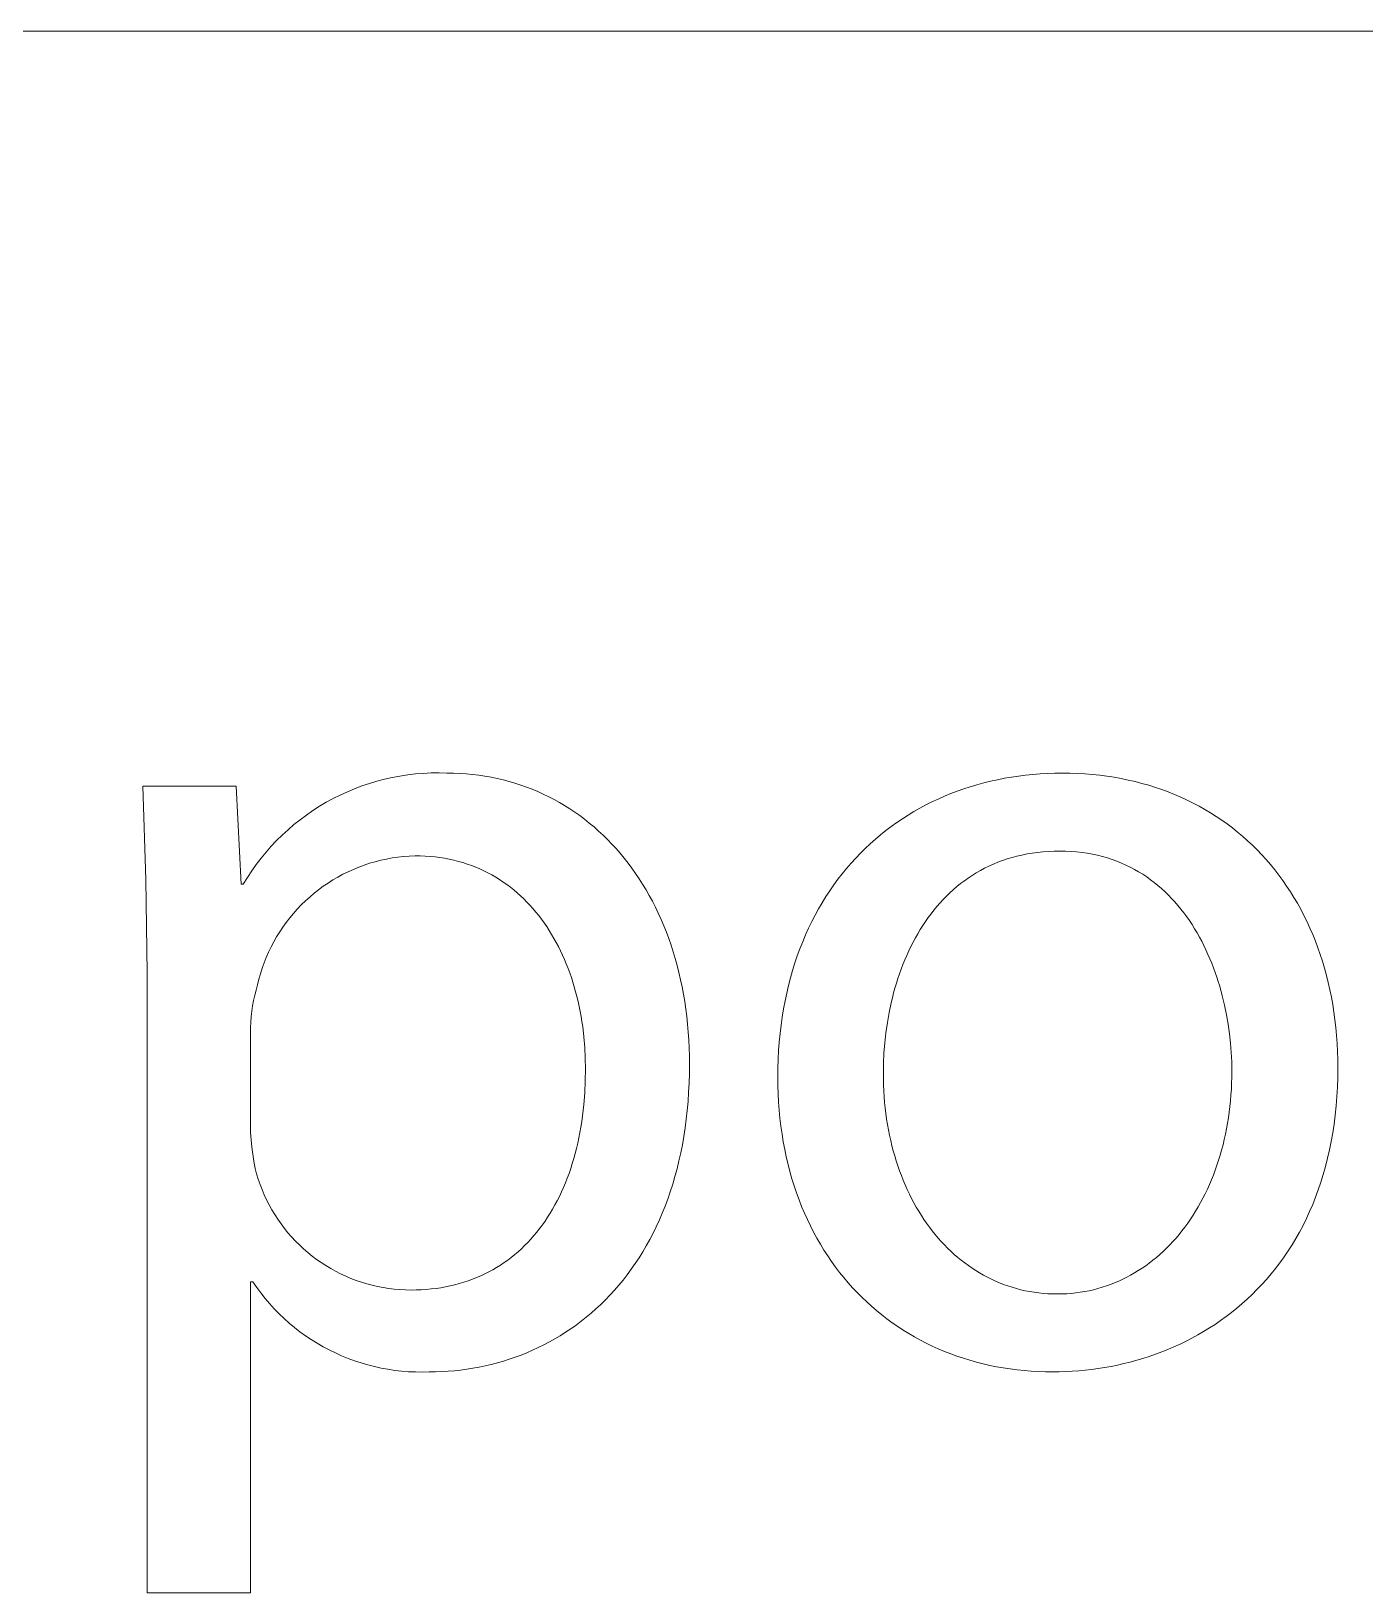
# Model space of a CAD drawing. Header units: millimetres. Extents: x -1480 to 5249, y -840 to 3860.
# Drawn here: x 4953.6 to 5029.5, y -177.1 to -88.2 of the extents above; entities that cross this region are included whole.
import ezdxf

# ---------------------------------------------------------------- set-up
doc = ezdxf.new("R2010")
doc.units = ezdxf.units.MM
doc.header["$MEASUREMENT"] = 0
doc.layers.add('Domyślny', color=7, linetype='Continuous', true_color=0x000000)

msp = doc.modelspace()

# ---------------------------------------------------------------- linework, layer by layer
at = {"layer": 'Domyślny', "color": 18, "lineweight": 15, "true_color": 0x000000}
for p, q in [((5242.516, -88.187), (2706.18, -88.187)), ((4974.171, -130.658), (4974.611, -130.575)), ((4974.611, -130.575), (4975.053, -130.508)), ((4975.053, -130.508), (4975.497, -130.456)), ((4975.497, -130.456), (4975.942, -130.42)), ((4975.942, -130.42), (4976.389, -130.4)), ((4976.389, -130.4), (4976.836, -130.395)), ((4976.836, -130.395), (4977.283, -130.405)), ((4977.283, -130.405), (4977.651, -130.41)), ((4977.651, -130.41), (4978.016, -130.424)), ((4978.016, -130.424), (4978.379, -130.449)), ((4978.379, -130.449), (4978.738, -130.482)), ((4978.738, -130.482), (4979.093, -130.525)), ((4979.093, -130.525), (4979.446, -130.578)), ((4979.446, -130.578), (4979.795, -130.639)), ((5009.401, -130.634), (5009.804, -130.574)), ((5009.804, -130.574), (5010.21, -130.523)), ((5010.21, -130.523), (5010.619, -130.482)), ((5010.619, -130.482), (5011.032, -130.449)), ((5011.032, -130.449), (5011.448, -130.426)), ((5011.448, -130.426), (5011.867, -130.412)), ((5011.867, -130.412), (5012.289, -130.407)), ((5012.289, -130.407), (5012.726, -130.412)), ((5012.726, -130.412), (5013.158, -130.427)), ((5013.158, -130.427), (5013.586, -130.452)), ((5013.586, -130.452), (5014.009, -130.486)), ((5014.009, -130.486), (5014.427, -130.53)), ((5014.427, -130.53), (5014.84, -130.583)), ((5014.84, -130.583), (5015.248, -130.646)), ((4960.161, -136.465), (4959.986, -131.144)), ((4959.986, -131.144), (4965.296, -131.144)), ((4965.296, -131.144), (4965.587, -136.723)), ((4971.213, -131.655), (4971.62, -131.469)), ((4971.62, -131.469), (4972.032, -131.297)), ((4972.032, -131.297), (4972.451, -131.139)), ((4972.451, -131.139), (4972.874, -130.996)), ((4972.874, -130.996), (4973.303, -130.869)), ((4973.303, -130.869), (4973.735, -130.756)), ((4973.735, -130.756), (4974.171, -130.658)), ((4979.795, -130.639), (4980.14, -130.71)), ((4980.14, -130.71), (4980.482, -130.79)), ((4980.482, -130.79), (4980.82, -130.879)), ((4980.82, -130.879), (4981.155, -130.977)), ((4981.155, -130.977), (4981.485, -131.084)), ((4981.485, -131.084), (4981.812, -131.2)), ((4981.812, -131.2), (4982.134, -131.325)), ((4982.134, -131.325), (4982.453, -131.458)), ((4982.453, -131.458), (4982.767, -131.6)), ((5005.952, -131.576), (5006.318, -131.436)), ((5006.318, -131.436), (5006.689, -131.304)), ((5006.689, -131.304), (5007.064, -131.182)), ((5007.064, -131.182), (5007.443, -131.069)), ((5007.443, -131.069), (5007.827, -130.964)), ((5007.827, -130.964), (5008.214, -130.868)), ((5008.214, -130.868), (5008.606, -130.781)), ((5008.606, -130.781), (5009.002, -130.703)), ((5009.002, -130.703), (5009.401, -130.634)), ((5015.248, -130.646), (5015.652, -130.718)), ((5015.652, -130.718), (5016.05, -130.8)), ((5016.05, -130.8), (5016.443, -130.891)), ((5016.443, -130.891), (5016.831, -130.991)), ((5016.831, -130.991), (5017.214, -131.1)), ((5017.214, -131.1), (5017.592, -131.217)), ((5017.592, -131.217), (5017.963, -131.344)), ((5017.963, -131.344), (5018.33, -131.48)), ((5018.33, -131.48), (5018.691, -131.624)), ((4969.66, -132.538), (4970.036, -132.297)), ((4970.036, -132.297), (4970.421, -132.069)), ((4970.421, -132.069), (4970.813, -131.855)), ((4970.813, -131.855), (4971.213, -131.655)), ((4982.767, -131.6), (4983.076, -131.75)), ((4983.076, -131.75), (4983.382, -131.908)), ((4983.382, -131.908), (4983.682, -132.075)), ((4983.682, -132.075), (4983.979, -132.251)), ((4983.979, -132.251), (4984.27, -132.434)), ((5003.859, -132.595), (5004.195, -132.404)), ((5004.195, -132.404), (5004.536, -132.221)), ((5004.536, -132.221), (5004.883, -132.047)), ((5004.883, -132.047), (5005.234, -131.881)), ((5005.234, -131.881), (5005.591, -131.724)), ((5005.591, -131.724), (5005.952, -131.576)), ((5018.691, -131.624), (5019.046, -131.777)), ((5019.046, -131.777), (5019.395, -131.938)), ((5019.395, -131.938), (5019.739, -132.108)), ((5019.739, -132.108), (5020.077, -132.286)), ((5020.077, -132.286), (5020.408, -132.473)), ((4968.583, -133.337), (4968.933, -133.058)), ((4968.933, -133.058), (4969.292, -132.792)), ((4969.292, -132.792), (4969.66, -132.538)), ((4984.27, -132.434), (4984.557, -132.626)), ((4984.557, -132.626), (4984.839, -132.825)), ((4984.839, -132.825), (4985.116, -133.033)), ((4985.116, -133.033), (4985.387, -133.248)), ((4985.387, -133.248), (4985.654, -133.471)), ((5002.569, -133.444), (5002.883, -133.22)), ((5002.883, -133.22), (5003.203, -133.003)), ((5003.203, -133.003), (5003.528, -132.795)), ((5003.528, -132.795), (5003.859, -132.595)), ((5020.408, -132.473), (5020.734, -132.667)), ((5020.734, -132.667), (5021.054, -132.87)), ((5021.054, -132.87), (5021.367, -133.081)), ((5021.367, -133.081), (5021.674, -133.3)), ((4967.596, -134.244), (4967.915, -133.93)), ((4967.915, -133.93), (4968.244, -133.628)), ((4968.244, -133.628), (4968.583, -133.337)), ((4985.654, -133.471), (4985.916, -133.702)), ((4985.916, -133.702), (4986.172, -133.941)), ((4986.172, -133.941), (4986.422, -134.187)), ((4986.422, -134.187), (4986.668, -134.441)), ((5001.374, -134.425), (5001.664, -134.168)), ((5001.664, -134.168), (5001.96, -133.918)), ((5001.96, -133.918), (5002.262, -133.677)), ((5002.262, -133.677), (5002.569, -133.444)), ((5021.674, -133.3), (5021.975, -133.527)), ((5021.975, -133.527), (5022.27, -133.761)), ((5022.27, -133.761), (5022.558, -134.003)), ((5022.558, -134.003), (5022.839, -134.253)), ((4966.71, -135.25), (4966.993, -134.904)), ((4966.993, -134.904), (4967.289, -134.569)), ((4967.289, -134.569), (4967.596, -134.244)), ((4986.668, -134.441), (4986.907, -134.702)), ((4986.907, -134.702), (4987.141, -134.97)), ((4987.141, -134.97), (4987.369, -135.246)), ((5000.545, -135.246), (5000.815, -134.964)), ((5000.815, -134.964), (5001.091, -134.69)), ((5001.091, -134.69), (5001.374, -134.425)), ((5010.001, -135.067), (5009.716, -135.134)), ((5010.292, -135.009), (5010.001, -135.067)), ((5010.588, -134.959), (5010.292, -135.009)), ((5010.89, -134.918), (5010.588, -134.959)), ((5011.198, -134.886), (5010.89, -134.918)), ((5011.511, -134.862), (5011.198, -134.886)), ((5011.83, -134.848), (5011.511, -134.862)), ((5012.155, -134.844), (5011.83, -134.848)), ((5012.48, -134.849), (5012.155, -134.844)), ((5012.8, -134.864), (5012.48, -134.849)), ((5013.113, -134.889), (5012.8, -134.864)), ((5013.42, -134.923), (5013.113, -134.889)), ((5013.721, -134.968), (5013.42, -134.923)), ((5014.017, -135.021), (5013.721, -134.968)), ((5014.306, -135.083), (5014.017, -135.021)), ((5022.839, -134.253), (5023.114, -134.511)), ((5023.114, -134.511), (5023.382, -134.776)), ((5023.382, -134.776), (5023.643, -135.048)), ((5023.643, -135.048), (5023.897, -135.328)), ((4966.179, -135.969), (4966.438, -135.605)), ((4966.438, -135.605), (4966.71, -135.25)), ((4971.962, -135.884), (4971.663, -136.02)), ((4972.266, -135.759), (4971.962, -135.884)), ((4972.573, -135.644), (4972.266, -135.759)), ((4972.885, -135.54), (4972.573, -135.644)), ((4973.2, -135.447), (4972.885, -135.54)), ((4973.518, -135.366), (4973.2, -135.447)), ((4973.839, -135.295), (4973.518, -135.366)), ((4974.162, -135.235), (4973.839, -135.295)), ((4974.486, -135.187), (4974.162, -135.235)), ((4974.813, -135.15), (4974.486, -135.187)), ((4975.14, -135.124), (4974.813, -135.15)), ((4975.468, -135.11), (4975.14, -135.124)), ((4975.759, -135.114), (4975.468, -135.11)), ((4976.046, -135.126), (4975.759, -135.114)), ((4976.329, -135.146), (4976.046, -135.126)), ((4976.607, -135.174), (4976.329, -135.146)), ((4976.882, -135.21), (4976.607, -135.174)), ((4977.152, -135.253), (4976.882, -135.21)), ((4977.418, -135.304), (4977.152, -135.253)), ((4977.68, -135.363), (4977.418, -135.304)), ((4977.937, -135.428), (4977.68, -135.363)), ((4978.191, -135.501), (4977.937, -135.428)), ((4978.44, -135.581), (4978.191, -135.501)), ((4978.685, -135.668), (4978.44, -135.581)), ((4978.925, -135.762), (4978.685, -135.668)), ((4979.161, -135.863), (4978.925, -135.762)), ((4979.393, -135.97), (4979.161, -135.863)), ((4987.369, -135.246), (4987.592, -135.529)), ((4987.592, -135.529), (4987.808, -135.818)), ((4987.808, -135.818), (4988.018, -136.115)), ((4999.776, -136.138), (5000.025, -135.832)), ((5000.025, -135.832), (5000.281, -135.535)), ((5000.281, -135.535), (5000.545, -135.246)), ((5007.637, -135.952), (5007.402, -136.087)), ((5007.878, -135.824), (5007.637, -135.952)), ((5008.124, -135.702), (5007.878, -135.824)), ((5008.375, -135.588), (5008.124, -135.702)), ((5008.632, -135.482), (5008.375, -135.588)), ((5008.895, -135.383), (5008.632, -135.482)), ((5009.163, -135.292), (5008.895, -135.383)), ((5009.437, -135.209), (5009.163, -135.292)), ((5009.716, -135.134), (5009.437, -135.209)), ((5014.589, -135.155), (5014.306, -135.083)), ((5014.866, -135.235), (5014.589, -135.155)), ((5015.137, -135.323), (5014.866, -135.235)), ((5015.403, -135.42), (5015.137, -135.323)), ((5015.662, -135.525), (5015.403, -135.42)), ((5015.916, -135.638), (5015.662, -135.525)), ((5016.164, -135.759), (5015.916, -135.638)), ((5016.406, -135.887), (5016.164, -135.759)), ((5016.643, -136.022), (5016.406, -135.887)), ((5023.897, -135.328), (5024.145, -135.614)), ((5024.145, -135.614), (5024.385, -135.908)), ((5024.385, -135.908), (5024.619, -136.209)), ((4960.232, -141.787), (4960.161, -136.465)), ((4965.587, -136.723), (4965.699, -136.723)), ((4965.699, -136.723), (4965.932, -136.342)), ((4965.932, -136.342), (4966.179, -135.969)), ((4970.248, -136.849), (4969.984, -137.044)), ((4970.519, -136.664), (4970.248, -136.849)), ((4970.797, -136.488), (4970.519, -136.664)), ((4971.08, -136.322), (4970.797, -136.488)), ((4971.369, -136.166), (4971.08, -136.322)), ((4971.663, -136.02), (4971.369, -136.166)), ((4979.621, -136.084), (4979.393, -135.97)), ((4979.844, -136.205), (4979.621, -136.084)), ((4980.063, -136.331), (4979.844, -136.205)), ((4980.278, -136.465), (4980.063, -136.331)), ((4980.488, -136.604), (4980.278, -136.465)), ((4980.694, -136.749), (4980.488, -136.604)), ((4980.895, -136.9), (4980.694, -136.749)), ((4988.018, -136.115), (4988.222, -136.419)), ((4988.222, -136.419), (4988.42, -136.73)), ((4988.42, -136.73), (4988.612, -137.048)), ((4999.07, -137.1), (4999.298, -136.771)), ((4999.298, -136.771), (4999.533, -136.451)), ((4999.533, -136.451), (4999.776, -136.138)), ((5006.515, -136.696), (5006.307, -136.864)), ((5006.729, -136.534), (5006.515, -136.696)), ((5006.948, -136.379), (5006.729, -136.534)), ((5007.172, -136.23), (5006.948, -136.379)), ((5007.402, -136.087), (5007.172, -136.23)), ((5016.874, -136.165), (5016.643, -136.022)), ((5017.099, -136.315), (5016.874, -136.165)), ((5017.319, -136.471), (5017.099, -136.315)), ((5017.533, -136.634), (5017.319, -136.471)), ((5017.742, -136.803), (5017.533, -136.634)), ((5017.945, -136.979), (5017.742, -136.803)), ((5024.619, -136.209), (5024.845, -136.517)), ((5024.845, -136.517), (5025.064, -136.832)), ((5025.064, -136.832), (5025.276, -137.154)), ((4969.233, -137.681), (4968.999, -137.911)), ((4969.476, -137.46), (4969.233, -137.681)), ((4969.726, -137.247), (4969.476, -137.46)), ((4969.984, -137.044), (4969.726, -137.247)), ((4981.092, -137.058), (4980.895, -136.9)), ((4981.285, -137.22), (4981.092, -137.058)), ((4981.473, -137.389), (4981.285, -137.22)), ((4981.656, -137.563), (4981.473, -137.389)), ((4981.835, -137.742), (4981.656, -137.563)), ((4982.01, -137.927), (4981.835, -137.742)), ((4988.612, -137.048), (4988.797, -137.372)), ((4988.797, -137.372), (4988.976, -137.703)), ((4988.976, -137.703), (4989.148, -138.04)), ((4998.637, -137.78), (4998.85, -137.436)), ((4998.85, -137.436), (4999.07, -137.1)), ((5005.527, -137.596), (5005.346, -137.793)), ((5005.714, -137.404), (5005.527, -137.596)), ((5005.907, -137.218), (5005.714, -137.404)), ((5006.104, -137.038), (5005.907, -137.218)), ((5006.307, -136.864), (5006.104, -137.038)), ((5018.142, -137.16), (5017.945, -136.979)), ((5018.334, -137.347), (5018.142, -137.16)), ((5018.521, -137.54), (5018.334, -137.347)), ((5018.703, -137.738), (5018.521, -137.54)), ((5018.879, -137.942), (5018.703, -137.738)), ((5025.276, -137.154), (5025.48, -137.482)), ((5025.48, -137.482), (5025.677, -137.817)), ((4968.553, -138.393), (4968.344, -138.646)), ((4968.772, -138.148), (4968.553, -138.393)), ((4968.999, -137.911), (4968.772, -138.148)), ((4982.18, -138.117), (4982.01, -137.927)), ((4982.346, -138.312), (4982.18, -138.117)), ((4982.507, -138.512), (4982.346, -138.312)), ((4982.663, -138.717), (4982.507, -138.512)), ((4989.148, -138.04), (4989.313, -138.384)), ((4989.313, -138.384), (4989.472, -138.734)), ((4998.046, -138.857), (4998.235, -138.491)), ((4998.235, -138.491), (4998.432, -138.132)), ((4998.432, -138.132), (4998.637, -137.78)), ((5004.831, -138.415), (5004.67, -138.632)), ((5004.998, -138.203), (5004.831, -138.415)), ((5005.169, -137.995), (5004.998, -138.203)), ((5005.346, -137.793), (5005.169, -137.995)), ((5019.049, -138.15), (5018.879, -137.942)), ((5019.215, -138.364), (5019.049, -138.15)), ((5019.375, -138.582), (5019.215, -138.364)), ((5019.53, -138.804), (5019.375, -138.582)), ((5025.677, -137.817), (5025.866, -138.159)), ((5025.866, -138.159), (5026.048, -138.507)), ((5026.048, -138.507), (5026.222, -138.861)), ((4967.769, -139.446), (4967.597, -139.725)), ((4967.951, -139.173), (4967.769, -139.446)), ((4968.143, -138.906), (4967.951, -139.173)), ((4968.344, -138.646), (4968.143, -138.906)), ((4982.815, -138.927), (4982.663, -138.717)), ((4982.962, -139.142), (4982.815, -138.927)), ((4983.105, -139.361), (4982.962, -139.142)), ((4983.243, -139.584), (4983.105, -139.361)), ((4989.472, -138.734), (4989.624, -139.091)), ((4989.624, -139.091), (4989.769, -139.454)), ((4989.769, -139.454), (4989.906, -139.823)), ((4997.691, -139.613), (4997.864, -139.232)), ((4997.864, -139.232), (4998.046, -138.857)), ((5004.218, -139.311), (5004.077, -139.546)), ((5004.364, -139.081), (5004.218, -139.311)), ((5004.514, -138.854), (5004.364, -139.081)), ((5004.67, -138.632), (5004.514, -138.854)), ((5019.68, -139.031), (5019.53, -138.804)), ((5019.825, -139.261), (5019.68, -139.031)), ((5019.964, -139.496), (5019.825, -139.261)), ((5020.099, -139.734), (5019.964, -139.496)), ((5026.222, -138.861), (5026.388, -139.222)), ((5026.388, -139.222), (5026.546, -139.589)), ((4967.281, -140.301), (4967.138, -140.597)), ((4967.434, -140.01), (4967.281, -140.301)), ((4967.597, -139.725), (4967.434, -140.01)), ((4983.376, -139.812), (4983.243, -139.584)), ((4983.505, -140.044), (4983.376, -139.812)), ((4983.629, -140.281), (4983.505, -140.044)), ((4983.748, -140.521), (4983.629, -140.281)), ((4989.906, -139.823), (4990.037, -140.198)), ((4990.037, -140.198), (4990.161, -140.579)), ((4997.222, -140.802), (4997.37, -140.398)), ((4997.37, -140.398), (4997.527, -140.002)), ((4997.527, -140.002), (4997.691, -139.613)), ((5003.686, -140.275), (5003.565, -140.526)), ((5003.811, -140.029), (5003.686, -140.275)), ((5003.942, -139.786), (5003.811, -140.029)), ((5004.077, -139.546), (5003.942, -139.786)), ((5020.229, -139.976), (5020.099, -139.734)), ((5020.353, -140.221), (5020.229, -139.976)), ((5020.473, -140.469), (5020.353, -140.221)), ((5026.546, -139.589), (5026.697, -139.962)), ((5026.697, -139.962), (5026.839, -140.342)), ((5026.839, -140.342), (5026.974, -140.727)), ((4966.884, -141.202), (4966.773, -141.511)), ((4967.006, -140.897), (4966.884, -141.202)), ((4967.138, -140.597), (4967.006, -140.897)), ((4983.863, -140.766), (4983.748, -140.521)), ((4983.973, -141.014), (4983.863, -140.766)), ((4984.078, -141.266), (4983.973, -141.014)), ((4984.179, -141.521), (4984.078, -141.266)), ((4990.161, -140.579), (4990.277, -140.966)), ((4990.277, -140.966), (4990.385, -141.359)), ((4996.953, -141.631), (4997.083, -141.213)), ((4997.083, -141.213), (4997.222, -140.802)), ((5003.234, -141.297), (5003.133, -141.56)), ((5003.339, -141.037), (5003.234, -141.297)), ((5003.45, -140.78), (5003.339, -141.037)), ((5003.565, -140.526), (5003.45, -140.78)), ((5020.587, -140.72), (5020.473, -140.469)), ((5020.697, -140.973), (5020.587, -140.72)), ((5020.802, -141.229), (5020.697, -140.973)), ((5020.902, -141.488), (5020.802, -141.229)), ((5026.974, -140.727), (5027.1, -141.118)), ((5027.1, -141.118), (5027.218, -141.515)), ((4960.232, -177.053), (4960.232, -141.787)), ((4966.584, -142.14), (4966.506, -142.459)), ((4966.673, -141.824), (4966.584, -142.14)), ((4966.773, -141.511), (4966.673, -141.824)), ((4984.274, -141.78), (4984.179, -141.521)), ((4984.365, -142.043), (4984.274, -141.78)), ((4984.451, -142.308), (4984.365, -142.043)), ((4990.385, -141.359), (4990.487, -141.757)), ((4990.487, -141.757), (4990.58, -142.162)), ((4990.58, -142.162), (4990.666, -142.571)), ((4996.719, -142.489), (4996.831, -142.056)), ((4996.831, -142.056), (4996.953, -141.631)), ((5002.946, -142.095), (5002.86, -142.366)), ((5003.037, -141.826), (5002.946, -142.095)), ((5003.133, -141.56), (5003.037, -141.826)), ((5020.997, -141.749), (5020.902, -141.488)), ((5021.087, -142.011), (5020.997, -141.749)), ((5021.173, -142.275), (5021.087, -142.011)), ((5027.218, -141.515), (5027.328, -141.918)), ((5027.328, -141.918), (5027.43, -142.326)), ((4966.347, -143.053), (4966.282, -143.354)), ((4966.422, -142.755), (4966.347, -143.053)), ((4966.506, -142.459), (4966.422, -142.755)), ((4984.533, -142.577), (4984.451, -142.308)), ((4984.609, -142.85), (4984.533, -142.577)), ((4984.681, -143.125), (4984.609, -142.85)), ((4990.666, -142.571), (4990.745, -142.987)), ((4990.745, -142.987), (4990.815, -143.408)), ((4996.522, -143.375), (4996.616, -142.928)), ((4996.616, -142.928), (4996.719, -142.489)), ((5002.702, -142.916), (5002.631, -143.194)), ((5002.779, -142.64), (5002.702, -142.916)), ((5002.86, -142.366), (5002.779, -142.64)), ((5021.254, -142.541), (5021.173, -142.275)), ((5021.402, -143.076), (5021.254, -142.541)), ((5027.43, -142.326), (5027.523, -142.74)), ((5027.523, -142.74), (5027.607, -143.159)), ((4966.181, -143.96), (4966.145, -144.266)), ((4966.227, -143.656), (4966.181, -143.96)), ((4966.282, -143.354), (4966.227, -143.656)), ((4984.748, -143.403), (4984.681, -143.125)), ((4984.81, -143.683), (4984.748, -143.403)), ((4984.867, -143.967), (4984.81, -143.683)), ((4990.815, -143.408), (4990.877, -143.834)), ((4990.877, -143.834), (4990.932, -144.266)), ((4996.362, -144.289), (4996.437, -143.828)), ((4996.437, -143.828), (4996.522, -143.375)), ((5002.564, -143.473), (5002.444, -144.038)), ((5002.631, -143.194), (5002.564, -143.473)), ((5021.532, -143.616), (5021.402, -143.076)), ((5021.643, -144.157), (5021.532, -143.616)), ((5027.607, -143.159), (5027.683, -143.584)), ((5027.683, -143.584), (5027.75, -144.014)), ((4966.119, -144.572), (4966.103, -144.879)), ((4966.145, -144.266), (4966.119, -144.572)), ((4984.919, -144.253), (4984.867, -143.967)), ((4984.967, -144.541), (4984.919, -144.253)), ((4985.009, -144.832), (4984.967, -144.541)), ((4985.079, -145.421), (4985.009, -144.832)), ((4990.932, -144.266), (4990.978, -144.703)), ((4990.978, -144.703), (4991.016, -145.145)), ((4996.241, -145.231), (4996.296, -144.756)), ((4996.296, -144.756), (4996.362, -144.289)), ((5002.344, -144.608), (5002.262, -145.183)), ((5002.444, -144.038), (5002.344, -144.608)), ((5021.737, -144.7), (5021.643, -144.157)), ((5021.813, -145.241), (5021.737, -144.7)), ((5027.75, -144.014), (5027.809, -144.449)), ((5027.809, -144.449), (5027.859, -144.89)), ((4966.103, -144.879), (4966.103, -150.458)), ((4985.129, -146.017), (4985.079, -145.421)), ((4991.016, -145.145), (4991.046, -145.592)), ((4991.046, -145.592), (4991.067, -146.044)), ((4996.159, -146.2), (4996.195, -145.712)), ((4996.195, -145.712), (4996.241, -145.231)), ((5002.262, -145.183), (5002.198, -145.761)), ((5021.871, -145.78), (5021.813, -145.241)), ((5027.859, -144.89), (5027.9, -145.335)), ((5027.9, -145.335), (5027.932, -145.786)), ((4985.159, -146.621), (4985.129, -146.017)), ((4985.17, -147.232), (4985.159, -146.621)), ((4991.067, -146.044), (4991.08, -146.501)), ((4991.08, -146.501), (4991.085, -146.963)), ((4996.133, -146.695), (4996.159, -146.2)), ((5002.153, -146.341), (5002.126, -146.922)), ((5002.198, -145.761), (5002.153, -146.341)), ((5021.913, -146.316), (5021.871, -145.78)), ((5021.938, -146.845), (5021.913, -146.316)), ((5027.932, -145.786), (5027.954, -146.241)), ((5027.954, -146.241), (5027.968, -146.702)), ((4985.159, -147.924), (4985.17, -147.232)), ((4991.079, -147.508), (4991.064, -148.044)), ((4991.085, -146.963), (4991.079, -147.508)), ((4996.112, -147.704), (4996.118, -147.196)), ((4996.118, -147.196), (4996.133, -146.695)), ((5002.126, -146.922), (5002.117, -147.503)), ((5002.117, -147.503), (5002.12, -147.836)), ((5021.946, -147.368), (5021.938, -146.845)), ((5021.943, -147.71), (5021.946, -147.368)), ((5027.973, -147.167), (5027.967, -147.727)), ((5027.968, -146.702), (5027.973, -147.167)), ((4985.127, -148.602), (4985.159, -147.924)), ((4991.064, -148.044), (4991.038, -148.572)), ((4996.117, -148.186), (4996.112, -147.704)), ((4996.132, -148.661), (4996.117, -148.186)), ((5002.12, -147.836), (5002.129, -148.167)), ((5002.129, -148.167), (5002.144, -148.496)), ((5021.897, -148.718), (5021.918, -148.385)), ((5021.918, -148.385), (5021.933, -148.049)), ((5021.933, -148.049), (5021.943, -147.71)), ((5027.949, -148.277), (5027.919, -148.817)), ((5027.967, -147.727), (5027.949, -148.277)), ((4985, -149.915), (4985.074, -149.266)), ((4985.074, -149.266), (4985.127, -148.602)), ((4991.003, -149.09), (4990.957, -149.601)), ((4991.038, -148.572), (4991.003, -149.09)), ((4996.157, -149.131), (4996.132, -148.661)), ((4996.191, -149.595), (4996.157, -149.131)), ((5002.144, -148.496), (5002.165, -148.821)), ((5002.165, -148.821), (5002.191, -149.144)), ((5002.191, -149.144), (5002.224, -149.464)), ((5021.836, -149.374), (5021.869, -149.048)), ((5021.869, -149.048), (5021.897, -148.718)), ((5027.919, -148.817), (5027.877, -149.347)), ((4984.956, -150.233), (4985, -149.915)), ((4990.902, -150.102), (4990.837, -150.595)), ((4990.957, -149.601), (4990.902, -150.102)), ((4996.235, -150.053), (4996.191, -149.595)), ((4996.289, -150.505), (4996.235, -150.053)), ((5002.224, -149.464), (5002.262, -149.78)), ((5002.262, -149.78), (5002.305, -150.094)), ((5002.305, -150.094), (5002.355, -150.404)), ((5021.701, -150.333), (5021.752, -150.017)), ((5021.752, -150.017), (5021.797, -149.697)), ((5021.797, -149.697), (5021.836, -149.374)), ((5027.824, -149.868), (5027.76, -150.379)), ((5027.877, -149.347), (5027.824, -149.868)), ((4966.103, -150.458), (4966.117, -150.868)), ((4966.117, -150.868), (4966.143, -151.277)), ((4984.791, -151.164), (4984.851, -150.858)), ((4984.851, -150.858), (4984.906, -150.547)), ((4984.906, -150.547), (4984.956, -150.233)), ((4990.837, -150.595), (4990.763, -151.08)), ((4996.351, -150.951), (4996.289, -150.505)), ((4996.423, -151.391), (4996.351, -150.951)), ((5002.355, -150.404), (5002.41, -150.711)), ((5002.41, -150.711), (5002.47, -151.015)), ((5002.47, -151.015), (5002.536, -151.315)), ((5021.516, -151.259), (5021.583, -150.954)), ((5021.583, -150.954), (5021.645, -150.645)), ((5021.645, -150.645), (5021.701, -150.333)), ((5027.685, -150.88), (5027.598, -151.372)), ((5027.76, -150.379), (5027.685, -150.88)), ((4966.143, -151.277), (4966.182, -151.685)), ((4966.182, -151.685), (4966.233, -152.092)), ((4984.581, -152.057), (4984.656, -151.764)), ((4984.656, -151.764), (4984.726, -151.466)), ((4984.726, -151.466), (4984.791, -151.164)), ((4990.68, -151.556), (4990.588, -152.023)), ((4990.763, -151.08), (4990.68, -151.556)), ((4996.504, -151.825), (4996.423, -151.391)), ((4996.594, -152.252), (4996.504, -151.825)), ((5002.536, -151.315), (5002.607, -151.611)), ((5002.607, -151.611), (5002.683, -151.904)), ((5002.683, -151.904), (5002.765, -152.193)), ((5021.281, -152.151), (5021.364, -151.858)), ((5021.364, -151.858), (5021.443, -151.56)), ((5021.443, -151.56), (5021.516, -151.259)), ((5027.502, -151.853), (5027.395, -152.325)), ((5027.598, -151.372), (5027.502, -151.853)), ((4966.233, -152.092), (4966.296, -152.497)), ((4966.296, -152.497), (4966.371, -152.9)), ((4984.326, -152.911), (4984.416, -152.631)), ((4984.416, -152.631), (4984.501, -152.347)), ((4984.501, -152.347), (4984.581, -152.057)), ((4990.486, -152.481), (4990.376, -152.931)), ((4990.588, -152.023), (4990.486, -152.481)), ((4996.693, -152.673), (4996.594, -152.252)), ((4996.801, -153.088), (4996.693, -152.673)), ((5002.765, -152.193), (5002.851, -152.478)), ((5002.851, -152.478), (5002.943, -152.76)), ((5002.943, -152.76), (5003.04, -153.037)), ((5020.999, -153.007), (5021.098, -152.726)), ((5021.098, -152.726), (5021.192, -152.441)), ((5021.192, -152.441), (5021.281, -152.151)), ((5027.277, -152.788), (5027.15, -153.241)), ((5027.395, -152.325), (5027.277, -152.788)), ((4966.371, -152.9), (4966.454, -153.208)), ((4966.454, -153.208), (4966.548, -153.513)), ((4966.548, -153.513), (4966.652, -153.815)), ((4983.917, -153.986), (4984.026, -153.724)), ((4984.026, -153.724), (4984.131, -153.458)), ((4984.131, -153.458), (4984.231, -153.187)), ((4984.231, -153.187), (4984.326, -152.911)), ((4990.258, -153.372), (4990.13, -153.805)), ((4990.376, -152.931), (4990.258, -153.372)), ((4996.917, -153.497), (4996.801, -153.088)), ((4997.042, -153.899), (4996.917, -153.497)), ((5003.04, -153.037), (5003.143, -153.311)), ((5003.143, -153.311), (5003.25, -153.58)), ((5003.25, -153.58), (5003.362, -153.845)), ((5020.671, -153.824), (5020.785, -153.556)), ((5020.785, -153.556), (5020.895, -153.284)), ((5020.895, -153.284), (5020.999, -153.007)), ((5027.013, -153.684), (5026.866, -154.118)), ((5027.15, -153.241), (5027.013, -153.684)), ((4966.652, -153.815), (4966.767, -154.112)), ((4966.767, -154.112), (4966.892, -154.406)), ((4966.892, -154.406), (4967.027, -154.695)), ((4983.559, -154.741), (4983.683, -154.494)), ((4983.683, -154.494), (4983.802, -154.243)), ((4983.802, -154.243), (4983.917, -153.986)), ((4989.995, -154.229), (4989.851, -154.644)), ((4990.13, -153.805), (4989.995, -154.229)), ((4997.176, -154.295), (4997.042, -153.899)), ((4997.318, -154.684), (4997.176, -154.295)), ((5003.362, -153.845), (5003.478, -154.105)), ((5003.478, -154.105), (5003.6, -154.362)), ((5003.6, -154.362), (5003.726, -154.613)), ((5003.726, -154.613), (5003.857, -154.861)), ((5020.167, -154.85), (5020.3, -154.6)), ((5020.3, -154.6), (5020.428, -154.346)), ((5020.428, -154.346), (5020.552, -154.087)), ((5020.552, -154.087), (5020.671, -153.824)), ((5026.71, -154.543), (5026.544, -154.958)), ((5026.866, -154.118), (5026.71, -154.543)), ((4967.027, -154.695), (4967.172, -154.979)), ((4967.172, -154.979), (4967.327, -155.258)), ((4967.327, -155.258), (4967.491, -155.531)), ((4983.016, -155.678), (4983.159, -155.452)), ((4983.159, -155.452), (4983.297, -155.22)), ((4983.297, -155.22), (4983.43, -154.983)), ((4983.43, -154.983), (4983.559, -154.741)), ((4989.54, -155.449), (4989.373, -155.838)), ((4989.7, -155.051), (4989.54, -155.449)), ((4989.851, -154.644), (4989.7, -155.051)), ((4997.468, -155.066), (4997.318, -154.684)), ((4997.626, -155.442), (4997.468, -155.066)), ((4997.792, -155.811), (4997.626, -155.442)), ((5003.857, -154.861), (5003.993, -155.103)), ((5003.993, -155.103), (5004.133, -155.341)), ((5004.133, -155.341), (5004.278, -155.574)), ((5019.74, -155.569), (5019.886, -155.334)), ((5019.886, -155.334), (5020.029, -155.094)), ((5020.029, -155.094), (5020.167, -154.85)), ((5026.37, -155.364), (5026.187, -155.76)), ((5026.544, -154.958), (5026.37, -155.364)), ((4967.491, -155.531), (4967.665, -155.798)), ((4967.665, -155.798), (4967.848, -156.059)), ((4967.848, -156.059), (4968.041, -156.314)), ((4968.041, -156.314), (4968.242, -156.562)), ((4982.398, -156.53), (4982.559, -156.325)), ((4982.559, -156.325), (4982.716, -156.115)), ((4982.716, -156.115), (4982.868, -155.899)), ((4982.868, -155.899), (4983.016, -155.678)), ((4989.198, -156.219), (4989.015, -156.591)), ((4989.373, -155.838), (4989.198, -156.219)), ((4997.966, -156.173), (4997.792, -155.811)), ((4998.148, -156.529), (4997.966, -156.173)), ((5004.278, -155.574), (5004.427, -155.802)), ((5004.427, -155.802), (5004.581, -156.025)), ((5004.581, -156.025), (5004.739, -156.243)), ((5004.739, -156.243), (5004.901, -156.456)), ((5019.109, -156.456), (5019.273, -156.242)), ((5019.273, -156.242), (5019.433, -156.023)), ((5019.433, -156.023), (5019.588, -155.798)), ((5019.588, -155.798), (5019.74, -155.569)), ((5025.995, -156.147), (5025.795, -156.525)), ((5026.187, -155.76), (5025.995, -156.147)), ((4968.242, -156.562), (4968.451, -156.802)), ((4968.451, -156.802), (4968.669, -157.035)), ((4968.669, -157.035), (4968.894, -157.261)), ((4968.894, -157.261), (4969.128, -157.478)), ((4981.707, -157.294), (4981.886, -157.112)), ((4981.886, -157.112), (4982.061, -156.923)), ((4982.061, -156.923), (4982.232, -156.73)), ((4982.232, -156.73), (4982.398, -156.53)), ((4988.826, -156.955), (4988.629, -157.31)), ((4989.015, -156.591), (4988.826, -156.955)), ((4998.337, -156.877), (4998.148, -156.529)), ((4998.534, -157.219), (4998.337, -156.877)), ((4998.739, -157.553), (4998.534, -157.219)), ((5004.901, -156.456), (5005.067, -156.664)), ((5005.067, -156.664), (5005.238, -156.866)), ((5005.238, -156.866), (5005.413, -157.063)), ((5005.413, -157.063), (5005.592, -157.255)), ((5005.592, -157.255), (5005.774, -157.441)), ((5018.227, -157.444), (5018.411, -157.258)), ((5018.411, -157.258), (5018.592, -157.066)), ((5018.592, -157.066), (5018.768, -156.868)), ((5018.768, -156.868), (5018.94, -156.665)), ((5018.94, -156.665), (5019.109, -156.456)), ((5025.37, -157.253), (5025.146, -157.603)), ((5025.586, -156.893), (5025.37, -157.253)), ((5025.795, -156.525), (5025.586, -156.893)), ((4969.128, -157.478), (4969.369, -157.687)), ((4969.369, -157.687), (4969.617, -157.888)), ((4969.617, -157.888), (4969.872, -158.08)), ((4969.872, -158.08), (4970.133, -158.263)), ((4980.536, -158.265), (4980.742, -158.118)), ((4980.742, -158.118), (4980.944, -157.965)), ((4980.944, -157.965), (4981.141, -157.806)), ((4981.141, -157.806), (4981.334, -157.642)), ((4981.334, -157.642), (4981.523, -157.471)), ((4981.523, -157.471), (4981.707, -157.294)), ((4988.214, -157.994), (4987.997, -158.323)), ((4988.425, -157.656), (4988.214, -157.994)), ((4988.629, -157.31), (4988.425, -157.656)), ((4998.951, -157.88), (4998.739, -157.553)), ((4999.17, -158.201), (4998.951, -157.88)), ((5005.774, -157.441), (5005.961, -157.621)), ((5005.961, -157.621), (5006.152, -157.796)), ((5006.152, -157.796), (5006.346, -157.964)), ((5006.346, -157.964), (5006.545, -158.127)), ((5006.545, -158.127), (5006.747, -158.284)), ((5017.25, -158.289), (5017.453, -158.132)), ((5017.453, -158.132), (5017.652, -157.969)), ((5017.652, -157.969), (5017.847, -157.8)), ((5017.847, -157.8), (5018.039, -157.625)), ((5018.039, -157.625), (5018.227, -157.444)), ((5024.914, -157.944), (5024.675, -158.276)), ((5025.146, -157.603), (5024.914, -157.944)), ((4970.133, -158.263), (4970.401, -158.436)), ((4970.401, -158.436), (4970.674, -158.6)), ((4970.674, -158.6), (4970.953, -158.755)), ((4970.953, -158.755), (4971.238, -158.899)), ((4971.238, -158.899), (4971.527, -159.034)), ((4971.527, -159.034), (4971.82, -159.159)), ((4978.974, -159.116), (4979.21, -159.014)), ((4979.21, -159.014), (4979.441, -158.905)), ((4979.441, -158.905), (4979.669, -158.79)), ((4979.669, -158.79), (4979.892, -158.668)), ((4979.892, -158.668), (4980.111, -158.54)), ((4980.111, -158.54), (4980.326, -158.406)), ((4980.326, -158.406), (4980.536, -158.265)), ((4987.543, -158.955), (4987.307, -159.259)), ((4987.773, -158.643), (4987.543, -158.955)), ((4987.997, -158.323), (4987.773, -158.643)), ((4999.396, -158.514), (4999.17, -158.201)), ((4999.629, -158.819), (4999.396, -158.514)), ((4999.869, -159.118), (4999.629, -158.819)), ((5006.747, -158.284), (5006.953, -158.435)), ((5006.953, -158.435), (5007.162, -158.579)), ((5007.162, -158.579), (5007.375, -158.717)), ((5007.375, -158.717), (5007.591, -158.85)), ((5007.591, -158.85), (5007.811, -158.975)), ((5007.811, -158.975), (5008.034, -159.094)), ((5015.963, -159.098), (5016.185, -158.98)), ((5016.185, -158.98), (5016.405, -158.854)), ((5016.405, -158.854), (5016.621, -158.722)), ((5016.621, -158.722), (5016.834, -158.584)), ((5016.834, -158.584), (5017.044, -158.44)), ((5017.044, -158.44), (5017.25, -158.289)), ((5024.175, -158.912), (5023.915, -159.217)), ((5024.428, -158.598), (5024.175, -158.912)), ((5024.675, -158.276), (5024.428, -158.598)), ((4966.237, -159.353), (4966.103, -159.353)), ((4966.103, -159.353), (4966.103, -177.053)), ((4966.46, -159.676), (4966.237, -159.353)), ((4966.693, -159.992), (4966.46, -159.676)), ((4971.82, -159.159), (4972.118, -159.273)), ((4972.118, -159.273), (4972.42, -159.377)), ((4972.42, -159.377), (4972.725, -159.47)), ((4972.725, -159.47), (4973.033, -159.552)), ((4973.033, -159.552), (4973.344, -159.624)), ((4973.344, -159.624), (4973.657, -159.685)), ((4973.657, -159.685), (4973.972, -159.735)), ((4973.972, -159.735), (4974.289, -159.773)), ((4974.289, -159.773), (4974.606, -159.801)), ((4974.606, -159.801), (4974.925, -159.818)), ((4974.925, -159.818), (4975.244, -159.823)), ((4975.244, -159.823), (4975.536, -159.82)), ((4975.536, -159.82), (4975.824, -159.808)), ((4975.824, -159.808), (4976.109, -159.79)), ((4976.109, -159.79), (4976.389, -159.764)), ((4976.389, -159.764), (4976.666, -159.731)), ((4976.666, -159.731), (4976.938, -159.69)), ((4976.938, -159.69), (4977.207, -159.643)), ((4977.207, -159.643), (4977.472, -159.588)), ((4977.472, -159.588), (4977.732, -159.527)), ((4977.732, -159.527), (4977.989, -159.458)), ((4977.989, -159.458), (4978.241, -159.383)), ((4978.241, -159.383), (4978.49, -159.301)), ((4978.49, -159.301), (4978.734, -159.212)), ((4978.734, -159.212), (4978.974, -159.116)), ((4986.816, -159.84), (4986.562, -160.117)), ((4987.064, -159.554), (4986.816, -159.84)), ((4987.307, -159.259), (4987.064, -159.554)), ((5000.116, -159.409), (4999.869, -159.118)), ((5000.37, -159.692), (5000.116, -159.409)), ((5000.63, -159.968), (5000.37, -159.692)), ((5008.034, -159.094), (5008.261, -159.207)), ((5008.261, -159.207), (5008.491, -159.313)), ((5008.491, -159.313), (5008.724, -159.412)), ((5008.724, -159.412), (5008.96, -159.504)), ((5008.96, -159.504), (5009.199, -159.59)), ((5009.199, -159.59), (5009.441, -159.668)), ((5009.441, -159.668), (5009.687, -159.739)), ((5009.687, -159.739), (5009.935, -159.804)), ((5009.935, -159.804), (5010.186, -159.861)), ((5010.186, -159.861), (5010.44, -159.91)), ((5010.44, -159.91), (5010.697, -159.953)), ((5010.697, -159.953), (5010.956, -159.987)), ((5013.066, -159.988), (5013.322, -159.953)), ((5013.322, -159.953), (5013.575, -159.911)), ((5013.575, -159.911), (5013.826, -159.862)), ((5013.826, -159.862), (5014.074, -159.805)), ((5014.074, -159.805), (5014.32, -159.741)), ((5014.32, -159.741), (5014.563, -159.67)), ((5014.563, -159.67), (5014.804, -159.592)), ((5014.804, -159.592), (5015.041, -159.507)), ((5015.041, -159.507), (5015.276, -159.415)), ((5015.276, -159.415), (5015.508, -159.316)), ((5015.508, -159.316), (5015.737, -159.211)), ((5015.737, -159.211), (5015.963, -159.098)), ((5023.375, -159.799), (5023.096, -160.077)), ((5023.648, -159.513), (5023.375, -159.799)), ((5023.915, -159.217), (5023.648, -159.513)), ((4966.937, -160.3), (4966.693, -159.992)), ((4967.192, -160.599), (4966.937, -160.3)), ((4967.457, -160.889), (4967.192, -160.599)), ((4986.036, -160.647), (4985.766, -160.899)), ((4986.302, -160.386), (4986.036, -160.647)), ((4986.562, -160.117), (4986.302, -160.386)), ((5000.896, -160.237), (5000.63, -159.968)), ((5001.169, -160.498), (5000.896, -160.237)), ((5001.448, -160.751), (5001.169, -160.498)), ((5001.734, -160.996), (5001.448, -160.751)), ((5010.956, -159.987), (5011.218, -160.014)), ((5011.218, -160.014), (5011.483, -160.034)), ((5011.483, -160.034), (5011.75, -160.046)), ((5011.75, -160.046), (5012.02, -160.05)), ((5012.02, -160.05), (5012.285, -160.046)), ((5012.285, -160.046), (5012.547, -160.034)), ((5012.547, -160.034), (5012.808, -160.015)), ((5012.808, -160.015), (5013.066, -159.988)), ((5022.52, -160.607), (5022.224, -160.858)), ((5022.811, -160.347), (5022.52, -160.607)), ((5023.096, -160.077), (5022.811, -160.347)), ((4967.731, -161.17), (4967.457, -160.889)), ((4968.015, -161.441), (4967.731, -161.17)), ((4968.308, -161.703), (4968.015, -161.441)), ((4968.609, -161.954), (4968.308, -161.703)), ((4984.923, -161.603), (4984.633, -161.821)), ((4985.209, -161.377), (4984.923, -161.603)), ((4985.49, -161.142), (4985.209, -161.377)), ((4985.766, -160.899), (4985.49, -161.142)), ((5002.025, -161.234), (5001.734, -160.996)), ((5002.322, -161.464), (5002.025, -161.234)), ((5002.625, -161.686), (5002.322, -161.464)), ((5002.934, -161.9), (5002.625, -161.686)), ((5021.303, -161.56), (5020.987, -161.777)), ((5021.615, -161.335), (5021.303, -161.56)), ((5021.922, -161.101), (5021.615, -161.335)), ((5022.224, -160.858), (5021.922, -161.101)), ((4968.92, -162.195), (4968.609, -161.954)), ((4969.238, -162.425), (4968.92, -162.195)), ((4969.564, -162.645), (4969.238, -162.425)), ((4983.427, -162.605), (4983.115, -162.78)), ((4983.735, -162.422), (4983.427, -162.605)), ((4984.038, -162.23), (4983.735, -162.422)), ((4984.338, -162.03), (4984.038, -162.23)), ((4984.633, -161.821), (4984.338, -162.03)), ((5003.248, -162.105), (5002.934, -161.9)), ((5003.567, -162.303), (5003.248, -162.105)), ((5003.892, -162.493), (5003.567, -162.303)), ((5004.222, -162.674), (5003.892, -162.493)), ((5019.677, -162.558), (5019.339, -162.731)), ((5020.01, -162.375), (5019.677, -162.558)), ((5020.34, -162.184), (5020.01, -162.375)), ((5020.665, -161.985), (5020.34, -162.184)), ((5020.987, -161.777), (5020.665, -161.985)), ((4969.897, -162.853), (4969.564, -162.645)), ((4970.237, -163.049), (4969.897, -162.853)), ((4970.583, -163.234), (4970.237, -163.049)), ((4970.936, -163.406), (4970.583, -163.234)), ((4971.295, -163.567), (4970.936, -163.406)), ((4981.831, -163.394), (4981.501, -163.526)), ((4982.157, -163.253), (4981.831, -163.394)), ((4982.48, -163.104), (4982.157, -163.253)), ((4982.799, -162.946), (4982.48, -163.104)), ((4983.115, -162.78), (4982.799, -162.946)), ((5004.558, -162.847), (5004.222, -162.674)), ((5004.898, -163.012), (5004.558, -162.847)), ((5005.243, -163.168), (5004.898, -163.012)), ((5005.593, -163.316), (5005.243, -163.168)), ((5005.948, -163.456), (5005.593, -163.316)), ((5006.307, -163.587), (5005.948, -163.456)), ((5017.604, -163.475), (5017.248, -163.599)), ((5017.957, -163.343), (5017.604, -163.475)), ((5018.307, -163.203), (5017.957, -163.343)), ((5018.654, -163.054), (5018.307, -163.203)), ((5018.998, -162.897), (5018.654, -163.054)), ((5019.339, -162.731), (5018.998, -162.897)), ((4971.658, -163.715), (4971.295, -163.567)), ((4972.027, -163.851), (4971.658, -163.715)), ((4972.4, -163.974), (4972.027, -163.851)), ((4972.777, -164.084), (4972.4, -163.974)), ((4973.157, -164.182), (4972.777, -164.084)), ((4973.541, -164.266), (4973.157, -164.182)), ((4973.927, -164.337), (4973.541, -164.266)), ((4974.315, -164.395), (4973.927, -164.337)), ((4974.706, -164.439), (4974.315, -164.395)), ((4978.062, -164.377), (4977.707, -164.416)), ((4978.416, -164.331), (4978.062, -164.377)), ((4978.768, -164.275), (4978.416, -164.331)), ((4979.117, -164.211), (4978.768, -164.275)), ((4979.465, -164.139), (4979.117, -164.211)), ((4979.811, -164.058), (4979.465, -164.139)), ((4980.154, -163.969), (4979.811, -164.058)), ((4980.495, -163.871), (4980.154, -163.969)), ((4980.833, -163.764), (4980.495, -163.871)), ((4981.169, -163.649), (4980.833, -163.764)), ((4981.501, -163.526), (4981.169, -163.649)), ((5006.67, -163.709), (5006.307, -163.587)), ((5007.038, -163.822), (5006.67, -163.709)), ((5007.411, -163.927), (5007.038, -163.822)), ((5007.787, -164.023), (5007.411, -163.927)), ((5008.167, -164.11), (5007.787, -164.023)), ((5008.551, -164.188), (5008.167, -164.11)), ((5008.939, -164.258), (5008.551, -164.188)), ((5009.331, -164.318), (5008.939, -164.258)), ((5009.726, -164.369), (5009.331, -164.318)), ((5010.125, -164.411), (5009.726, -164.369)), ((5013.599, -164.389), (5013.23, -164.424)), ((5013.969, -164.346), (5013.599, -164.389)), ((5014.338, -164.295), (5013.969, -164.346)), ((5014.706, -164.236), (5014.338, -164.295)), ((5015.074, -164.169), (5014.706, -164.236)), ((5015.44, -164.094), (5015.074, -164.169)), ((5015.805, -164.012), (5015.44, -164.094)), ((5016.169, -163.921), (5015.805, -164.012)), ((5016.53, -163.821), (5016.169, -163.921)), ((5016.89, -163.714), (5016.53, -163.821)), ((5017.248, -163.599), (5016.89, -163.714)), ((4975.097, -164.471), (4974.706, -164.439)), ((4975.489, -164.488), (4975.097, -164.471)), ((4975.882, -164.493), (4975.489, -164.488)), ((4976.275, -164.484), (4975.882, -164.493)), ((4976.634, -164.479), (4976.275, -164.484)), ((4976.993, -164.467), (4976.634, -164.479)), ((4977.351, -164.445), (4976.993, -164.467)), ((4977.707, -164.416), (4977.351, -164.445)), ((5010.527, -164.444), (5010.125, -164.411)), ((5010.932, -164.467), (5010.527, -164.444)), ((5011.34, -164.481), (5010.932, -164.467)), ((5011.751, -164.486), (5011.34, -164.481)), ((5012.12, -164.482), (5011.751, -164.486)), ((5012.49, -164.47), (5012.12, -164.482)), ((5012.86, -164.451), (5012.49, -164.47)), ((5013.23, -164.424), (5012.86, -164.451)), ((4966.103, -177.053), (4960.232, -177.053))]:
    msp.add_line(p, q, dxfattribs=at)

doc.saveas('drawing.dxf')
